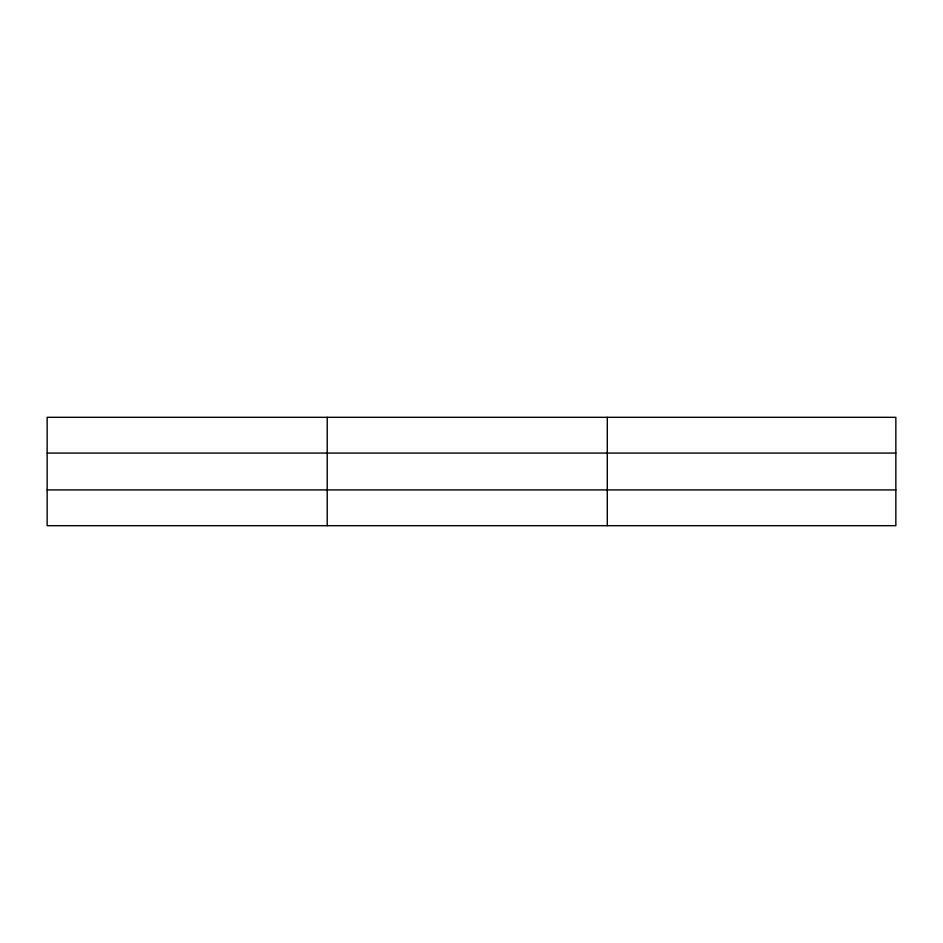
<?xml version="1.0" encoding="UTF-8"?>
<svg xmlns="http://www.w3.org/2000/svg" width="943" height="943" viewBox="0 0 943 943"><rect width="100%" height="100%" fill="white"/><g stroke="black" fill="none" stroke-linecap="round" stroke-linejoin="round"><path stroke-width="1.41" d="M327.221 525.687L327.221 417.313M607.292 525.687L607.292 417.313M895.85 489.924L895.85 525.687L47.15 525.687L47.15 417.313L895.85 417.313L895.85 489.924L47.15 489.924M47.15 453.076L895.85 453.076"/></g></svg>
